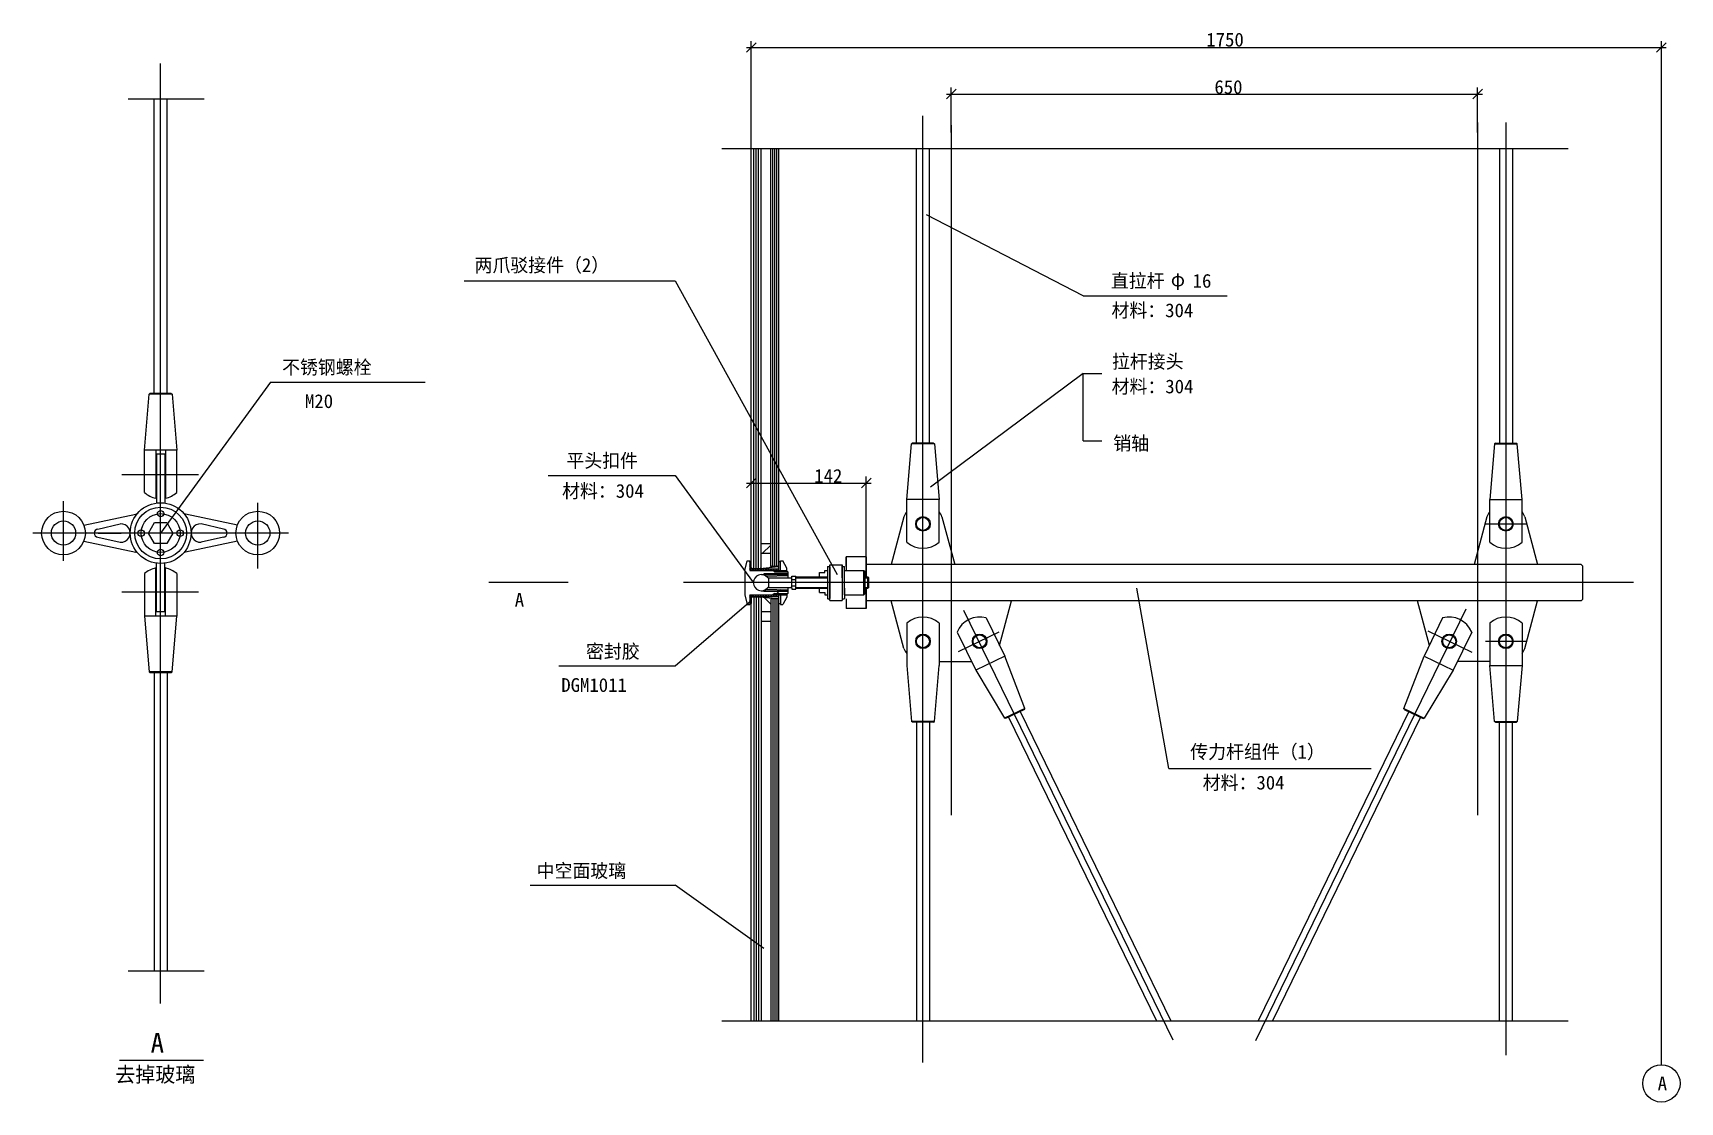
# Model space of a CAD drawing. Header units: metres. Extents: x 1819 to 3854, y 1099 to 2420.
import ezdxf

# ---------------------------------------------------------------- set-up
doc = ezdxf.new("R2010")
doc.units = ezdxf.units.M
for name, color, linetype in [('1', 1, 'Continuous'), ('212', 2, 'Continuous'), ('3', 5, 'Continuous'), ('BZX', 1, 'Continuous'), ('CSX', 3, 'Continuous'), ('DHX', 4, 'Continuous'), ('LAYER2', 2, 'Continuous'), ('PMX', 8, 'Continuous'), ('SDH', 7, 'Continuous'), ('TXT', 2, 'Continuous'), ('XSX', 6, 'Continuous')]:
    doc.layers.add(name, color=color, linetype=linetype)

# ---------------------------------------------------------------- blocks, each defined once
blk = doc.blocks.new('CC')
blk.add_line((-24.24, 0), (24.24, 0))
blk.add_lwpolyline([(-23.48, -23.39), (23.76, 23.82)])

msp = doc.modelspace()

# ---------------------------------------------------------------- hatches: boundary and pattern name
at = {"layer": 'PMX'}
h = msp.add_hatch(dxfattribs=at)
h.set_pattern_fill('ANSI37', scale=18)
h.paths.add_polyline_path([(2730.59, 1777.19), (2718.59, 1777.19), (2718.59, 1759.69), (2717.59, 1758.69), (2739.59, 1761.19), (2731.59, 1761.19), (2730.59, 1762.19)])
h = msp.add_hatch(dxfattribs=at)
h.set_pattern_fill('ANSI31', scale=15)
h.paths.add_polyline_path([(2730.59, 1789.19), (2718.59, 1789.19), (2718.59, 1777.19), (2730.59, 1777.19)])
h = msp.add_hatch(dxfattribs=at)
h.set_pattern_fill('ANSI31', scale=25)
h.paths.add_polyline_path([(2750.09, 1756.19), (2733.1, 1756.19), (2735.36, 1754.69), (2751.59, 1754.69)])
h.paths.add_polyline_path([(2751.59, 1754.69), (2735.36, 1754.69), (2733.1, 1756.19), (2704.59, 1756.19), (2704.59, 1768.19), (2701.59, 1768.19), (2698.59, 1756.19), (2698.59, 1741.19), (2709.09, 1741.19, -0.41), (2719.09, 1751.19), (2722.09, 1751.19), (2722.09, 1752.19), (2751.59, 1752.19)])
h.paths.add_polyline_path([(2722.09, 1731.19), (2719.09, 1731.19, -0.41), (2709.09, 1741.19), (2698.59, 1741.19), (2698.59, 1726.19), (2701.59, 1714.19), (2704.59, 1714.19), (2704.59, 1726.19), (2733.1, 1726.19), (2735.36, 1727.69), (2751.59, 1727.69), (2751.59, 1730.19), (2722.09, 1730.19)])
h.paths.add_polyline_path([(2751.59, 1727.69), (2735.36, 1727.69), (2733.1, 1726.19), (2750.09, 1726.19)])
h = msp.add_hatch(dxfattribs=at)
h.set_pattern_fill('ANSI31', scale=15)
h.paths.add_polyline_path([(2722.09, 1752.19), (2722.09, 1751.19), (2751.59, 1751.19), (2751.59, 1752.19)])
h.paths.add_polyline_path([(2751.59, 1750), (2751.59, 1751.19), (2722.09, 1751.19), (2722.09, 1750.73, -0.08), (2725.09, 1749.19)])
h.paths.add_polyline_path([(2751.59, 1731.19), (2751.59, 1732.38), (2725.09, 1733.19, -0.08), (2722.09, 1731.65), (2722.09, 1731.19)])
h.paths.add_polyline_path([(2722.09, 1731.19), (2722.09, 1730.19), (2751.59, 1730.19), (2751.59, 1731.19)])
h = msp.add_hatch(dxfattribs=at)
h.set_pattern_fill('ANSI37', scale=25)
h.paths.add_polyline_path([(2740.59, 1756.19), (2742.59, 1756.19), (2742.59, 1767.19), (2740.59, 1767.19)])
h.paths.add_polyline_path([(2742.59, 1726.19), (2740.59, 1726.19), (2740.59, 1715.19), (2742.59, 1715.19)])
h = msp.add_hatch(dxfattribs=at)
h.set_pattern_fill('ANSI31', scale=25)
h.paths.add_polyline_path([(2745.59, 1768.19), (2742.59, 1768.19), (2742.59, 1756.19), (2750.59, 1756.19), (2750.59, 1759.19)])
h.paths.add_polyline_path([(2750.59, 1723.19), (2750.59, 1726.19), (2742.59, 1726.19), (2742.59, 1714.19), (2745.59, 1714.19)])
h = msp.add_hatch(dxfattribs=at)
h.set_pattern_fill('ANSI37', scale=18)
h.paths.add_polyline_path([(2730.59, 1705.19), (2718.59, 1705.19), (2718.59, 1722.69), (2717.59, 1723.69), (2739.59, 1721.19), (2731.59, 1721.19), (2730.59, 1720.19)])
h = msp.add_hatch(dxfattribs=at)
h.set_pattern_fill('ANSI31', scale=15)
h.paths.add_polyline_path([(2730.59, 1693.19), (2718.59, 1693.19), (2718.59, 1705.19), (2730.59, 1705.19)])

# ---------------------------------------------------------------- linework, layer by layer
for p, q in [((1899.44, 1807.39), (1927.06, 1813.74)), ((2054.62, 1807.39), (2027, 1813.74)), ((1899.44, 1797.43), (1927.06, 1791.08)), ((1899.88, 1802.41), (1928.15, 1802.41)), ((2054.62, 1797.43), (2027, 1791.08)), ((2848.63, 1772.97), (2823.63, 1772.97)), ((2848.63, 1709.41), (2823.63, 1709.41))]:
    msp.add_line(p, q)
msp.add_circle((1977.03, 1802.41), 32)
for centre, start, end in [((1945.39, 1830.78), 282.01, 318.11), ((1899.88, 1802.41), 95.01, 264.99), ((2054.19, 1802.41), 275.01, 84.99), ((1945.39, 1774.03), 41.89, 77.99), ((2008.67, 1774.03), 102.01, 138.11)]:
    msp.add_arc(centre, 5, start, end)
at = {"layer": '1'}
msp.add_circle((1977.03, 1802.41), 24, dxfattribs=at)
at = {"layer": '3'}
for p, q in [((3731.63, 1763.69), (2848.63, 1763.69)), ((3731.63, 1718.69), (2848.63, 1718.69))]:
    msp.add_line(p, q, dxfattribs=at)
at = {"layer": 'BZX'}
for p, q in [((2706.59, 2267, -44000), (2706.59, 2410.27, -44000)), ((2706.59, 2402.27, -44000), (3830.69, 2402.27, -44000)), ((3830.69, 2320.48, -44000), (3830.69, 2410.27, -44000)), ((2953.63, 2297.31, -44000), (2953.63, 2352.75, -44000)), ((2953.63, 2344.75, -44000), (3603.63, 2344.75, -44000)), ((3603.63, 2297.31, -44000), (3603.63, 2352.75, -44000)), ((3116.68, 2095.68, -44000), (2923.17, 2195.6, -44000)), ((2612.38, 2113.99), (2812.63, 1751.37)), ((3116.68, 1999.51, -44000), (2927.91, 1859.06, -44000)), ((3116.68, 1916.21, -44000), (3116.68, 1999.51, -44000)), ((2112.71, 1988.85), (1977.03, 1802.41)), ((2612.38, 1873.57), (2708.18, 1742.49)), ((2706.59, 1799.77), (2706.59, 1872.26)), ((2848.63, 1773), (2848.63, 1872.26)), ((2706.59, 1864.26), (2848.63, 1864.26)), ((2480.59, 1741.19), (2382.53, 1741.19)), ((3222.3, 1511.38, -44000), (3182.63, 1734.32, -44000)), ((2612.38, 1638.46), (2706.42, 1719.25)), ((2722.12, 1289.25), (2612.38, 1367.33)), ((1926.22, 1151.33), (2030.17, 1151.33))]:
    msp.add_line(p, q, dxfattribs=at)
msp.add_circle((3830.69, 1122.47, -44000), 23.09, dxfattribs=at)
at = {"layer": 'CSX'}
for p, q in [((1969.03, 1974.91), (1969.03, 2338.68)), ((1985.03, 1974.91), (1985.03, 2338.68)), ((2706.59, 1756.28), (2706.59, 2277.47)), ((2718.59, 1759.69), (2718.59, 2277.47)), ((2730.59, 1762.19), (2730.59, 2277.47)), ((2740.59, 1756.19), (2740.59, 2277.47)), ((2910.63, 1913.69, -44000), (2910.63, 2277.47, -44000)), ((2926.63, 1913.69, -44000), (2926.63, 2277.47, -44000)), ((3630.63, 2277.47, -44000), (3630.63, 1913.69, -44000)), ((3646.63, 2277.47, -44000), (3646.63, 1913.69, -44000)), ((2351.97, 2113.99), (2612.38, 2113.99)), ((3116.68, 2095.68, -44000), (3294.54, 2095.68, -44000)), ((3116.68, 1999.51, -44000), (3139.48, 1999.51, -44000)), ((1957.03, 1904.91, 44000), (1962.96, 1973.91, 44000)), ((1964.03, 1974.91, 44000), (1962.96, 1973.91, 44000)), ((1991.11, 1973.91, 44000), (1962.96, 1973.91, 44000)), ((1990.03, 1974.91, 44000), (1964.03, 1974.91, 44000)), ((1990.03, 1974.91, 44000), (1991.11, 1973.91, 44000)), ((1991.11, 1973.91, 44000), (1997.03, 1904.91, 44000)), ((2112.71, 1988.85), (2303.84, 1988.85)), ((2898.63, 1843.69), (2904.55, 1912.69)), ((2905.63, 1913.69), (2904.55, 1912.69)), ((2932.7, 1912.69), (2904.55, 1912.69)), ((2931.63, 1913.69), (2905.63, 1913.69)), ((2931.63, 1913.69), (2932.7, 1912.69)), ((2932.7, 1912.69), (2938.63, 1843.69)), ((3116.68, 1916.21, -44000), (3139.48, 1916.21, -44000)), ((3624.55, 1912.69), (3618.63, 1843.69)), ((3625.63, 1913.69), (3624.55, 1912.69)), ((3624.55, 1912.69), (3652.7, 1912.69)), ((3625.63, 1913.69), (3651.63, 1913.69)), ((3651.63, 1913.69), (3652.7, 1912.69)), ((3658.63, 1843.69), (3652.7, 1912.69)), ((1957.03, 1852.55, 44000), (1957.03, 1904.91, 44000)), ((1997.03, 1904.91, 44000), (1957.03, 1904.91, 44000)), ((1971.03, 1904.91, 44000), (1971.03, 1845.51, 44000)), ((1982.03, 1899.91), (1972.03, 1899.91)), ((1972.03, 1899.91, 44000), (1972.03, 1839.57, 44000)), ((1982.03, 1899.91, 44000), (1982.03, 1839.57, 44000)), ((1983.03, 1904.91, 44000), (1983.03, 1845.51, 44000)), ((1997.03, 1852.55, 44000), (1997.03, 1904.91, 44000)), ((2455.54, 1873.57), (2612.38, 1873.57)), ((2898.63, 1791.33), (2898.63, 1843.69)), ((2938.63, 1843.69), (2898.63, 1843.69)), ((2938.63, 1791.33), (2938.63, 1843.69)), ((3618.63, 1791.33), (3618.63, 1843.69)), ((3618.63, 1843.69), (3658.63, 1843.69)), ((3658.63, 1791.33), (3658.63, 1843.69)), ((1882.18, 1812.23), (1946.43, 1825.89)), ((1962.03, 1802.41), (1969.53, 1815.4)), ((1969.53, 1815.4), (1984.53, 1815.4)), ((1984.53, 1815.4), (1992.03, 1802.41)), ((2071.88, 1812.23), (2007.63, 1825.89)), ((2895.18, 1822.42), (2879.45, 1763.69)), ((2942.07, 1822.42), (2957.81, 1763.69)), ((3615.18, 1822.42), (3599.45, 1763.69)), ((3662.07, 1822.42), (3677.81, 1763.69)), ((1882.18, 1792.58), (1946.43, 1778.92)), ((1969.53, 1789.42), (1962.03, 1802.41)), ((1992.03, 1802.41), (1984.53, 1789.42)), ((2071.88, 1792.58), (2007.63, 1778.92)), ((1984.53, 1789.42), (1969.53, 1789.42)), ((2730.59, 1789.19), (2718.59, 1789.19)), ((2730.59, 1777.19), (2718.59, 1777.19)), ((2823.63, 1761.12), (2823.63, 1772.97)), ((2823.63, 1772.97), (2823.63, 1756.19)), ((2848.63, 1751.25, -44000), (2848.63, 1772.97, -44000)), ((2848.63, 1772.97, -44000), (2848.63, 1751.25, -44000)), ((2848.63, 1751.12), (2848.63, 1772.97)), ((2848.63, 1772.97), (2848.63, 1748.19)), ((1957.03, 1752.27, 44000), (1957.03, 1699.91, 44000)), ((1971.03, 1699.91, 44000), (1971.03, 1759.3, 44000)), ((1972.03, 1704.91, 44000), (1972.03, 1765.24, 44000)), ((1982.03, 1704.91, 44000), (1982.03, 1765.24, 44000)), ((1983.03, 1699.91, 44000), (1983.03, 1759.3, 44000)), ((1997.03, 1752.27, 44000), (1997.03, 1699.91, 44000)), ((2698.59, 1756.19), (2701.59, 1768.19)), ((2698.59, 1756.19), (2698.59, 1726.19)), ((2701.59, 1768.19), (2704.59, 1768.19)), ((2704.59, 1768.19), (2704.59, 1756.19)), ((2704.59, 1767.19), (2706.59, 1767.19)), ((2704.59, 1756.19), (2750.59, 1756.19)), ((2706.59, 1756.19), (2706.59, 1767.19)), ((2706.59, 1759.69), (2707.59, 1758.69)), ((2706.59, 1758.19), (2740.59, 1758.19)), ((2707.59, 1758.69), (2717.59, 1758.69)), ((2717.59, 1758.69), (2739.59, 1761.19)), ((2717.59, 1758.69), (2718.59, 1759.69)), ((2719.09, 1751.19), (2722.09, 1751.19)), ((2751.59, 1752.19), (2722.09, 1752.19)), ((2722.09, 1752.19), (2722.09, 1750.73)), ((2725.09, 1749.19), (2751.59, 1750)), ((2731.59, 1761.19), (2730.59, 1762.19)), ((2739.59, 1761.19), (2731.59, 1761.19)), ((2735.36, 1754.69), (2733.1, 1756.19)), ((2735.36, 1754.69), (2751.59, 1754.69)), ((2739.59, 1761.19), (2740.59, 1762.19)), ((2740.59, 1767.19), (2742.59, 1767.19)), ((2742.59, 1768.19), (2745.59, 1768.19)), ((2742.59, 1756.19), (2742.59, 1768.19)), ((2750.59, 1759.19), (2745.59, 1768.19)), ((2750.09, 1756.19), (2751.59, 1754.69)), ((2750.59, 1756.19), (2750.59, 1759.19)), ((2751.59, 1754.69), (2751.59, 1747.19)), ((2790.66, 1748.19), (2790.66, 1753.52)), ((2790.66, 1753.52), (2797.63, 1753.52)), ((2797.63, 1753.52), (2797.63, 1756.19)), ((2797.63, 1756.19), (2800.23, 1756.19)), ((2800.23, 1756.19), (2800.73, 1755.69)), ((2800.73, 1760.69), (2801.23, 1761.19)), ((2800.73, 1760.69), (2800.73, 1721.69)), ((2801.23, 1761.19), (2803.13, 1761.19)), ((2803.63, 1760.69), (2803.13, 1761.19)), ((2803.63, 1719.19), (2803.63, 1763.19)), ((2803.63, 1763.19), (2818.63, 1763.19)), ((2803.63, 1760.69), (2803.63, 1721.69)), ((2818.63, 1747.19), (2818.63, 1763.19)), ((2818.63, 1763.19), (2818.63, 1719.19)), ((2818.63, 1747.19), (2818.63, 1763.19)), ((2818.63, 1760.69), (2819.13, 1761.19)), ((2818.63, 1760.69), (2818.63, 1721.69)), ((2818.63, 1756.19), (2818.63, 1747.19)), ((2819.13, 1761.19), (2821.13, 1761.19)), ((2821.63, 1760.69), (2821.13, 1761.19)), ((2821.63, 1726.19), (2821.63, 1760.69)), ((2821.63, 1756.19), (2845.63, 1756.19)), ((2845.63, 1756.19), (2846.63, 1755.19)), ((2845.63, 1726.19), (2845.63, 1756.19)), ((2846.63, 1755.19), (2846.63, 1727.19)), ((2846.63, 1752.41, -44000), (2848.63, 1752.41, -44000)), ((2846.63, 1751.97), (2848.63, 1751.97)), ((2848.63, 1748.19, -44000), (2848.63, 1752.41, -44000)), ((3731.63, 1763.69), (3733.63, 1761.69)), ((3733.63, 1720.69), (3733.63, 1761.69)), ((2719.09, 1731.19), (2722.09, 1731.19)), ((2722.09, 1730.19), (2722.09, 1731.65)), ((2751.59, 1730.19), (2722.09, 1730.19)), ((2725.09, 1733.19), (2751.59, 1732.38)), ((2727.81, 1747.19), (2755.59, 1747.19)), ((2727.81, 1747.19), (2727.81, 1735.19)), ((2727.81, 1735.19), (2755.59, 1735.19)), ((2751.59, 1735.19), (2751.59, 1727.69)), ((2756.59, 1748.19), (2756.59, 1749.19)), ((2756.59, 1749.19), (2761.59, 1749.19)), ((2756.59, 1734.19), (2756.59, 1748.19)), ((2756.59, 1745.19), (2761.59, 1745.19)), ((2756.59, 1737.19), (2761.59, 1737.19)), ((2756.59, 1734.19), (2756.59, 1733.19)), ((2756.59, 1733.19), (2761.59, 1733.19)), ((2761.59, 1733.19), (2761.59, 1749.19)), ((2761.59, 1748.19), (2800.73, 1748.19)), ((2761.59, 1734.19), (2800.73, 1734.19)), ((2790.66, 1728.85), (2790.66, 1734.19)), ((2821.63, 1734.19), (2821.63, 1721.69)), ((2846.63, 1748.19), (2850.53, 1748.19)), ((2846.63, 1734.19), (2850.53, 1734.19)), ((2846.63, 1730.41, -44000), (2848.63, 1730.41, -44000)), ((2846.63, 1729.97), (2848.63, 1729.97)), ((2848.63, 1709.41, -44000), (2848.63, 1734.19, -44000)), ((2848.63, 1734.19), (2848.63, 1729.97)), ((2848.63, 1731.25, -44000), (2848.63, 1709.41, -44000)), ((2848.63, 1731.12), (2848.63, 1709.41)), ((2848.63, 1709.41), (2848.63, 1731.12)), ((2850.53, 1734.19), (2850.53, 1748.19)), ((2850.53, 1748.19), (2851.63, 1747.19)), ((2851.63, 1735.19), (2850.53, 1734.19)), ((2851.63, 1735.19), (2851.63, 1747.19)), ((2698.59, 1726.19), (2701.59, 1714.19)), ((2701.59, 1714.19), (2704.59, 1714.19)), ((2704.59, 1726.19), (2704.59, 1714.19)), ((2704.59, 1726.19), (2750.59, 1726.19)), ((2704.59, 1715.19), (2706.59, 1715.19)), ((2706.59, 1725.78), (2707, 1726.19)), ((2706.59, 1726.19), (2706.59, 1715.19)), ((2706.59, 1199.84), (2706.59, 1724.46)), ((2706.59, 1724.19), (2740.59, 1724.19)), ((2706.59, 1722.69), (2707.59, 1723.69)), ((2706.59, 1722.69), (2707.59, 1723.69)), ((2707.59, 1723.69), (2717.59, 1723.69)), ((2717.59, 1723.69), (2718.59, 1722.69)), ((2717.59, 1723.69), (2739.59, 1721.19)), ((2718.59, 1722.69), (2718.59, 1199.84)), ((2731.59, 1721.19), (2730.59, 1720.19)), ((2730.59, 1720.19), (2730.59, 1199.84)), ((2739.59, 1721.19), (2731.59, 1721.19)), ((2735.36, 1727.69), (2733.1, 1726.19)), ((2735.36, 1727.69), (2751.59, 1727.69)), ((2740.59, 1720.19), (2739.59, 1721.19)), ((2739.59, 1721.19), (2740.59, 1720.19)), ((2740.59, 1199.84), (2740.59, 1726.19)), ((2740.59, 1715.19), (2742.59, 1715.19)), ((2742.59, 1726.19), (2742.59, 1714.19)), ((2742.59, 1714.19), (2745.59, 1714.19)), ((2750.59, 1723.19), (2745.59, 1714.19)), ((2751.59, 1727.69), (2750.09, 1726.19)), ((2750.59, 1726.19), (2750.59, 1723.19)), ((2790.66, 1728.85), (2797.63, 1728.85)), ((2797.63, 1728.85), (2797.63, 1726.19)), ((2797.63, 1726.19), (2800.23, 1726.19)), ((2800.23, 1726.19), (2800.73, 1726.69)), ((2800.73, 1721.69), (2801.23, 1721.19)), ((2801.23, 1721.19), (2803.13, 1721.19)), ((2803.13, 1721.19), (2803.63, 1721.69)), ((2803.63, 1719.19), (2818.63, 1719.19)), ((2818.63, 1721.69), (2819.13, 1721.19)), ((2819.13, 1721.19), (2821.13, 1721.19)), ((2821.13, 1721.19), (2821.63, 1721.69)), ((2821.63, 1726.19), (2845.63, 1726.19)), ((2823.63, 1721.12), (2823.63, 1709.41)), ((2846.63, 1727.19), (2845.63, 1726.19)), ((2895.18, 1659.96), (2879.45, 1718.69)), ((3012.99, 1663.37), (3027.81, 1718.69)), ((3544.27, 1663.37), (3529.45, 1718.69)), ((3662.07, 1659.96), (3677.81, 1718.69)), ((3733.63, 1720.69), (3731.63, 1718.69)), ((1997.03, 1699.91, 44000), (1957.03, 1699.91, 44000)), ((1957.03, 1699.91, 44000), (1962.96, 1630.9, 44000)), ((1982.03, 1704.91), (1972.03, 1704.91)), ((1991.11, 1630.9, 44000), (1997.03, 1699.91, 44000)), ((2730.59, 1705.19), (2718.59, 1705.19)), ((2730.59, 1693.19), (2718.59, 1693.19)), ((2898.63, 1691.05), (2898.63, 1638.69)), ((2938.63, 1691.05), (2938.63, 1638.69)), ((2996.81, 1697.55), (3019.75, 1650.48)), ((3560.45, 1697.55), (3537.51, 1650.48)), ((3618.63, 1691.05), (3618.63, 1638.69)), ((3658.63, 1691.05), (3658.63, 1638.69)), ((2960.85, 1680.03), (2983.79, 1632.96)), ((3596.4, 1680.03), (3573.46, 1632.96)), ((3019.75, 1650.48), (2983.79, 1632.96)), ((3044.65, 1585.86), (3019.75, 1650.48)), ((3512.6, 1585.86), (3537.51, 1650.48)), ((3537.51, 1650.48), (3573.46, 1632.96)), ((1964.03, 1629.91, 44000), (1962.96, 1630.9, 44000)), ((1991.11, 1630.9, 44000), (1962.96, 1630.9, 44000)), ((1990.03, 1629.91, 44000), (1964.03, 1629.91, 44000)), ((1969.03, 1629.91), (1969.03, 1261.06)), ((1985.03, 1629.91), (1985.03, 1261.06)), ((1990.03, 1629.91, 44000), (1991.11, 1630.9, 44000)), ((2468.71, 1638.46), (2612.38, 1638.46)), ((2898.63, 1638.69), (2904.55, 1569.69)), ((2932.7, 1569.69), (2938.63, 1638.69)), ((2938.63, 1643.69), (2977.99, 1643.69)), ((2983.79, 1632.96), (3019.35, 1573.53)), ((3573.46, 1632.96), (3537.9, 1573.53)), ((3618.63, 1643.69), (3579.27, 1643.69)), ((3618.63, 1638.69), (3658.63, 1638.69)), ((3624.55, 1569.69), (3618.63, 1638.69)), ((3658.63, 1638.69), (3652.7, 1569.69)), ((2932.7, 1569.69), (2904.55, 1569.69)), ((2905.63, 1568.69), (2904.55, 1569.69)), ((2931.63, 1568.69), (2905.63, 1568.69)), ((2910.63, 1568.69, -44000), (2910.63, 1199.84, -44000)), ((2926.63, 1568.69, -44000), (2926.63, 1199.84, -44000)), ((2931.63, 1568.69), (2932.7, 1569.69)), ((3044.65, 1585.86), (3019.35, 1573.53)), ((3020.75, 1573.1), (3019.35, 1573.53)), ((3044.12, 1584.49), (3020.75, 1573.1)), ((3024.22, 1574.79), (3206.95, 1199.84)), ((3038.6, 1581.8), (3224.75, 1199.84)), ((3044.12, 1584.49), (3044.65, 1585.86)), ((3518.65, 1581.8), (3332.49, 1199.84)), ((3533.03, 1574.79), (3350.29, 1199.84)), ((3512.6, 1585.86), (3537.9, 1573.53)), ((3513.13, 1584.49), (3512.6, 1585.86)), ((3513.13, 1584.49), (3536.5, 1573.1)), ((3536.5, 1573.1), (3537.9, 1573.53)), ((3624.55, 1569.69), (3652.7, 1569.69)), ((3625.63, 1568.69), (3624.55, 1569.69)), ((3625.63, 1568.69), (3651.63, 1568.69)), ((3630.63, 1199.84, -44000), (3630.63, 1568.69, -44000)), ((3646.63, 1199.84, -44000), (3646.63, 1568.69, -44000)), ((3651.63, 1568.69), (3652.7, 1569.69)), ((3222.3, 1511.38, -44000), (3472.42, 1511.38, -44000)), ((2433.45, 1367.33), (2612.38, 1367.33))]:
    msp.add_line(p, q, dxfattribs=at)
for centre, radius in [((1977.03, 1802.41), 37.5), ((1857.03, 1802.41), 27), ((1857.03, 1802.41), 15), ((1977.03, 1826.41), 4), ((2097.03, 1802.41), 27), ((2097.03, 1802.41), 15), ((2918.63, 1813.69), 9), ((2918.63, 1813.69), 8), ((3638.63, 1813.69), 9), ((3638.63, 1813.69), 8), ((1953.03, 1802.41), 4), ((2001.03, 1802.41), 4), ((1977.03, 1778.41), 4), ((2918.63, 1668.69), 9), ((2918.63, 1668.69), 8), ((2988.63, 1668.69), 9), ((2988.63, 1668.69), 9), ((2988.63, 1668.69), 9), ((2988.63, 1668.69), 9), ((2988.63, 1668.69), 8), ((3568.63, 1668.69), 9), ((3568.63, 1668.69), 9), ((3568.63, 1668.69), 9), ((3568.63, 1668.69), 8), ((3638.63, 1668.69), 9), ((3638.63, 1668.69), 8)]:
    msp.add_circle(centre, radius, dxfattribs=at)
for centre, radius, start, end in [((1977.03, 1874.91, 44000), 30, 228.19, 258.46), ((1977.03, 1874.91, 44000), 30, 281.54, 311.81), ((2008.67, 1830.78), 5, 221.89, 257.99), ((2025.91, 1802.41), 11.38, 84.5, 275.5), ((2918.63, 1813.69), 25.02, 143.08, 159.57), ((2918.63, 1813.69), 25.02, 20.43, 36.92), ((3638.63, 1813.69), 25.02, 143.08, 159.57), ((3638.63, 1813.69), 25.02, 20.43, 36.92), ((2918.63, 1813.69), 30, 228.19, 311.81), ((3638.63, 1813.69), 30, 228.19, 311.81), ((1977.03, 1729.91, 44000), 30, 101.54, 131.81), ((1977.03, 1729.91, 44000), 30, 48.19, 78.46), ((2719.09, 1741.19), 10, 40.71, 319.29), ((2727.81, 1748.69), 1.5, 220.71, 270), ((2727.81, 1733.69), 1.5, 90, 139.29), ((2755.59, 1748.19), 1, 270, 0), ((2755.59, 1734.19), 1, 0, 90), ((2918.63, 1668.69), 30, 48.19, 131.81), ((2988.63, 1668.69), 30, 74.17, 157.79), ((3568.63, 1668.69), 30, 22.21, 105.83), ((3638.63, 1668.69), 30, 48.19, 131.81), ((2918.63, 1668.69), 25.02, 200.43, 216.92), ((3638.63, 1668.69), 25.02, 323.08, 339.57)]:
    msp.add_arc(centre, radius, start, end, dxfattribs=at)
at = {"layer": 'DHX'}
for p, q in [((1977.03, 1221.02), (1977.03, 2382.71)), ((3830.69, 1145.56, -44000), (3830.69, 2339.71, -44000)), ((2918.63, 1148.08, -44000), (2918.63, 2317.92, -44000)), ((2953.63, 2306.48, -44000), (2953.63, 1453.96, -44000)), ((3603.63, 2309.88, -44000), (3603.63, 1453.96, -44000)), ((3638.63, 2309.88, -44000), (3638.63, 1157.49, -44000)), ((1929.23, 1874.91), (2023.65, 1874.91)), ((1857.03, 1767.92), (1857.03, 1841.69)), ((2097.03, 1758.83), (2097.03, 1839.67)), ((3613.6, 1813.69), (3664, 1813.69)), ((2134.84, 1802.41), (1819.3, 1802.41)), ((1929.23, 1729.91), (2023.65, 1729.91)), ((3796.4, 1741.19), (2622.99, 1741.19)), ((2968.69, 1706.99), (3227.25, 1176.46)), ((3589.24, 1708.37), (3329.4, 1175.24)), ((2962.61, 1656.01), (3012.84, 1680.49)), ((3596.81, 1654.95), (3542.84, 1681.26)), ((3613.6, 1668.69), (3664, 1668.69))]:
    msp.add_line(p, q, dxfattribs=at)
at = {"layer": 'LAYER2'}
msp.add_arc((1928.15, 1802.41), 11.38, 264.5, 95.5, dxfattribs=at)
at = {"layer": 'PMX'}
for p, q in [((2704.59, 1765.14), (2706.59, 1767.14)), ((2706.59, 1762.1), (2704.59, 1764.1)), ((2704.59, 1761.96), (2706.59, 1763.96)), ((2706.59, 1758.92), (2704.59, 1760.92)), ((2704.59, 1758.78), (2706.59, 1760.78)), ((2706.14, 1756.19), (2704.59, 1757.74)), ((2706.59, 1765.29), (2704.69, 1767.19)), ((2705.18, 1756.19), (2706.59, 1757.6)), ((2706.59, 1757.6), (2707.18, 1758.19)), ((2709.32, 1756.19), (2707.32, 1758.19)), ((2708.36, 1756.19), (2710.36, 1758.19)), ((2712.5, 1756.19), (2710.5, 1758.19)), ((2711.54, 1756.19), (2713.54, 1758.19)), ((2715.69, 1756.19), (2713.69, 1758.19)), ((2714.72, 1756.19), (2716.72, 1758.19)), ((2718.87, 1756.19), (2716.87, 1758.19)), ((2717.91, 1756.19), (2719.91, 1758.19)), ((2722.05, 1756.19), (2720.05, 1758.19)), ((2721.09, 1756.19), (2723.09, 1758.19)), ((2725.23, 1756.19), (2723.23, 1758.19)), ((2724.27, 1756.19), (2726.27, 1758.19)), ((2728.41, 1756.19), (2726.41, 1758.19)), ((2727.45, 1756.19), (2729.45, 1758.19)), ((2731.6, 1756.19), (2729.6, 1758.19)), ((2730.63, 1756.19), (2732.63, 1758.19)), ((2734.78, 1756.19), (2732.78, 1758.19)), ((2733.82, 1756.19), (2735.82, 1758.19)), ((2737.96, 1756.19), (2735.96, 1758.19)), ((2737, 1756.19), (2739, 1758.19)), ((2740.59, 1756.74), (2739.14, 1758.19)), ((2740.18, 1756.19), (2740.59, 1756.6)), ((2706.59, 1723.92), (2704.59, 1725.92)), ((2704.59, 1723.78), (2706.59, 1725.78)), ((2706.59, 1720.74), (2704.59, 1722.74)), ((2704.59, 1720.6), (2706.59, 1722.6)), ((2706.59, 1717.56), (2704.59, 1719.56)), ((2704.59, 1717.41), (2706.59, 1719.41)), ((2705.77, 1715.19), (2704.59, 1716.37)), ((2705.54, 1715.19), (2706.59, 1716.23)), ((2706.59, 1724.78), (2707.18, 1724.19)), ((2709.5, 1724.19), (2707.5, 1726.19)), ((2708.18, 1724.19), (2710.18, 1726.19)), ((2712.68, 1724.19), (2710.68, 1726.19)), ((2711.36, 1724.19), (2713.36, 1726.19)), ((2715.87, 1724.19), (2713.87, 1726.19)), ((2714.54, 1724.19), (2716.54, 1726.19)), ((2719.05, 1724.19), (2717.05, 1726.19)), ((2717.73, 1724.19), (2719.73, 1726.19)), ((2722.23, 1724.19), (2720.23, 1726.19)), ((2720.91, 1724.19), (2722.91, 1726.19)), ((2725.41, 1724.19), (2723.41, 1726.19)), ((2724.09, 1724.19), (2726.09, 1726.19)), ((2728.59, 1724.19), (2726.59, 1726.19)), ((2727.27, 1724.19), (2729.27, 1726.19)), ((2731.78, 1724.19), (2729.78, 1726.19)), ((2730.45, 1724.19), (2732.45, 1726.19)), ((2734.96, 1724.19), (2732.96, 1726.19)), ((2733.64, 1724.19), (2735.64, 1726.19)), ((2738.14, 1724.19), (2736.14, 1726.19)), ((2736.82, 1724.19), (2738.82, 1726.19)), ((2740.59, 1724.92), (2739.32, 1726.19)), ((2740, 1724.19), (2740.59, 1724.78))]:
    msp.add_line(p, q, dxfattribs=at)
at = {"layer": 'SDH'}
for p, q in [((2030.98, 2338.68), (1936.79, 2338.68)), ((2670.09, 2277.47), (3715.63, 2277.47)), ((2030.98, 1261.06), (1936.79, 1261.06)), ((2670.09, 1199.84), (3715.63, 1199.84))]:
    msp.add_line(p, q, dxfattribs=at)
at = {"layer": 'XSX'}
for p, q in [((2709.59, 1758.69), (2709.59, 2277.47)), ((2712.59, 1758.69), (2712.59, 2277.47)), ((2715.59, 1758.69), (2715.59, 2277.47)), ((2733.09, 1761.19), (2733.09, 2277.47)), ((2735.59, 1761.19), (2735.59, 2277.47)), ((2738.09, 1761.19), (2738.09, 2277.47)), ((2722.09, 1751.19), (2751.59, 1751.19)), ((2848.63, 1761.25, -44000), (2848.63, 1751.25, -44000)), ((2848.63, 1751.12), (2848.63, 1761.12)), ((2722.09, 1731.19), (2751.59, 1731.19)), ((2761.59, 1747.19), (2800.73, 1747.19)), ((2761.59, 1735.19), (2800.73, 1735.19)), ((2846.63, 1747.19), (2851.63, 1747.19)), ((2846.63, 1735.19), (2851.63, 1735.19)), ((2848.63, 1731.25, -44000), (2848.63, 1721.25, -44000)), ((2848.63, 1721.12), (2848.63, 1731.12)), ((2709.59, 1723.69), (2709.59, 1199.84)), ((2712.59, 1723.69), (2712.59, 1199.84)), ((2715.59, 1723.69), (2715.59, 1199.84)), ((2733.09, 1721.19), (2733.09, 1199.84)), ((2735.59, 1721.19), (2735.59, 1199.84)), ((2738.09, 1721.19), (2738.09, 1199.84))]:
    msp.add_line(p, q, dxfattribs=at)

# ---------------------------------------------------------------- block references
at = {"xscale": 0.25, "yscale": 0.25, "zscale": 0.25}
for p in [(2706.59, 2402.27, -44000), (3830.69, 2402.27, -44000), (2953.63, 2344.75, -44000), (3603.63, 2344.75, -44000), (2706.59, 1864.26), (2848.63, 1864.26)]:
    msp.add_blockref('CC', p, dxfattribs=at)

# ---------------------------------------------------------------- texts
at = {"layer": '212'}
msp.add_text('φ', height=17, dxfattribs=at).set_placement((3224.77, 2107.27))
at = {"layer": 'BZX', "char_height": 17, "attachment_point": 1}
for s, insert in [('\\A1;1750', (3268.64, 2420.58, -44000)), ('\\A1;650', (3278.63, 2362.05, -44000)), ('\\A1;142', (2784.36, 1881.51))]:
    msp.add_mtext(s, dxfattribs=dict(at, insert=insert))
at = {"layer": 'TXT'}
for s, height, p in [('两爪驳接件（2）', 17, (2364.77, 2125.01)), ('直拉杆   16', 17, (3150.75, 2105.61, -44000)), ('材料：304', 17, (3151.51, 2069.16, -44000)), ('不锈钢螺栓', 17, (2127.06, 1998.88)), ('拉杆接头', 17, (3152.12, 2005.98, -44000)), ('材料：304', 17, (3151.67, 1975.08, -44000)), ('M20', 17, (2155.34, 1956.91)), ('销轴', 17, (3153.76, 1904.88, -44000)), ('平头扣件', 17, (2478.24, 1883.48)), ('材料：304', 17, (2472.9, 1846)), ('A', 17, (2414.39, 1711.49)), ('密封胶', 17, (2502.47, 1647.7)), ('DGM1011', 17, (2471.9, 1606.15)), ('传力杆组件（1）', 17, (3248.79, 1523.71, -44000)), ('材料：304', 17, (3264.23, 1485.6, -44000)), ('中空面玻璃', 17, (2441.52, 1376.7)), ('A', 24.5, (1964.63, 1160.29)), ('去掉玻璃', 19, (1921.05, 1123.99)), ('A', 17, (3826.16, 1113.97, -44000))]:
    msp.add_text(s, height=height, dxfattribs=at).set_placement(p)

doc.saveas('drawing.dxf')
